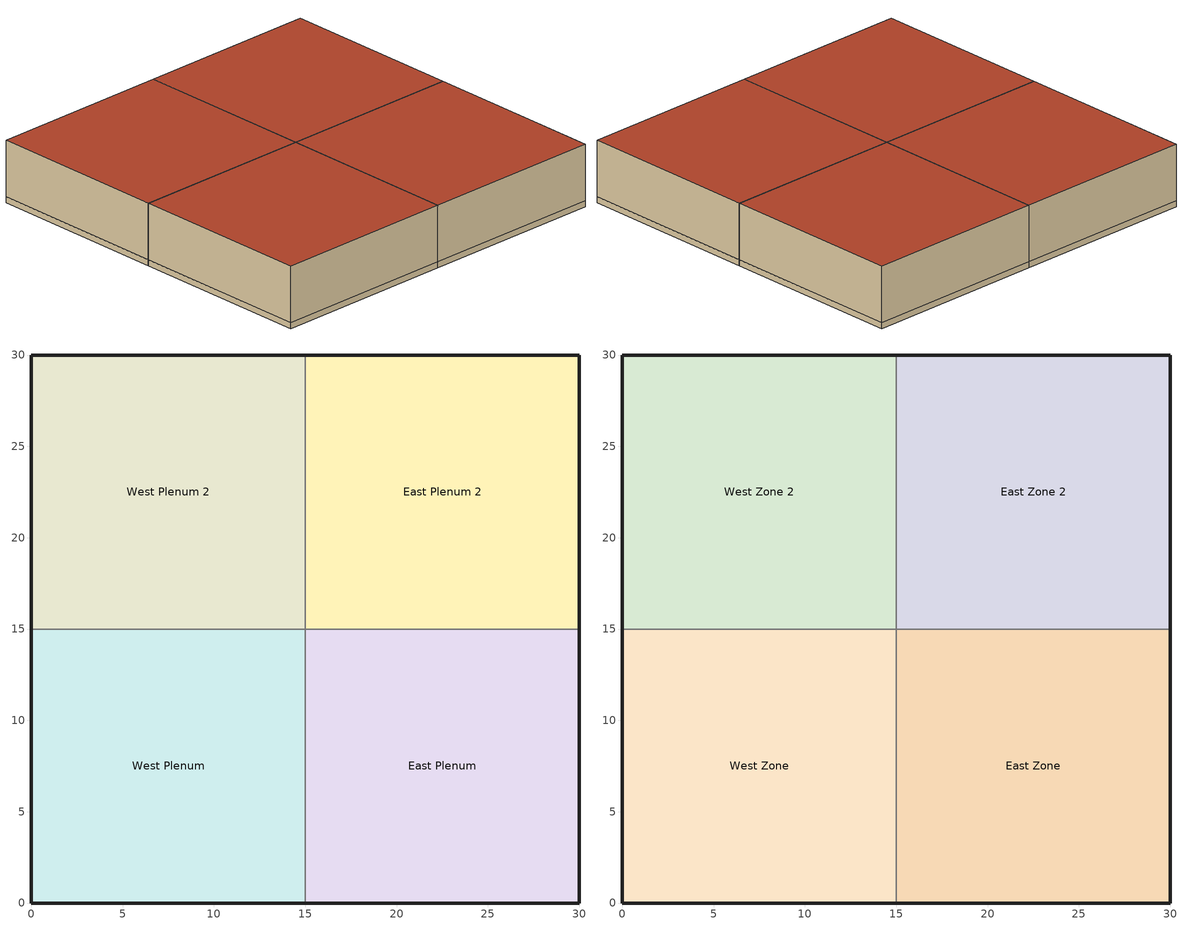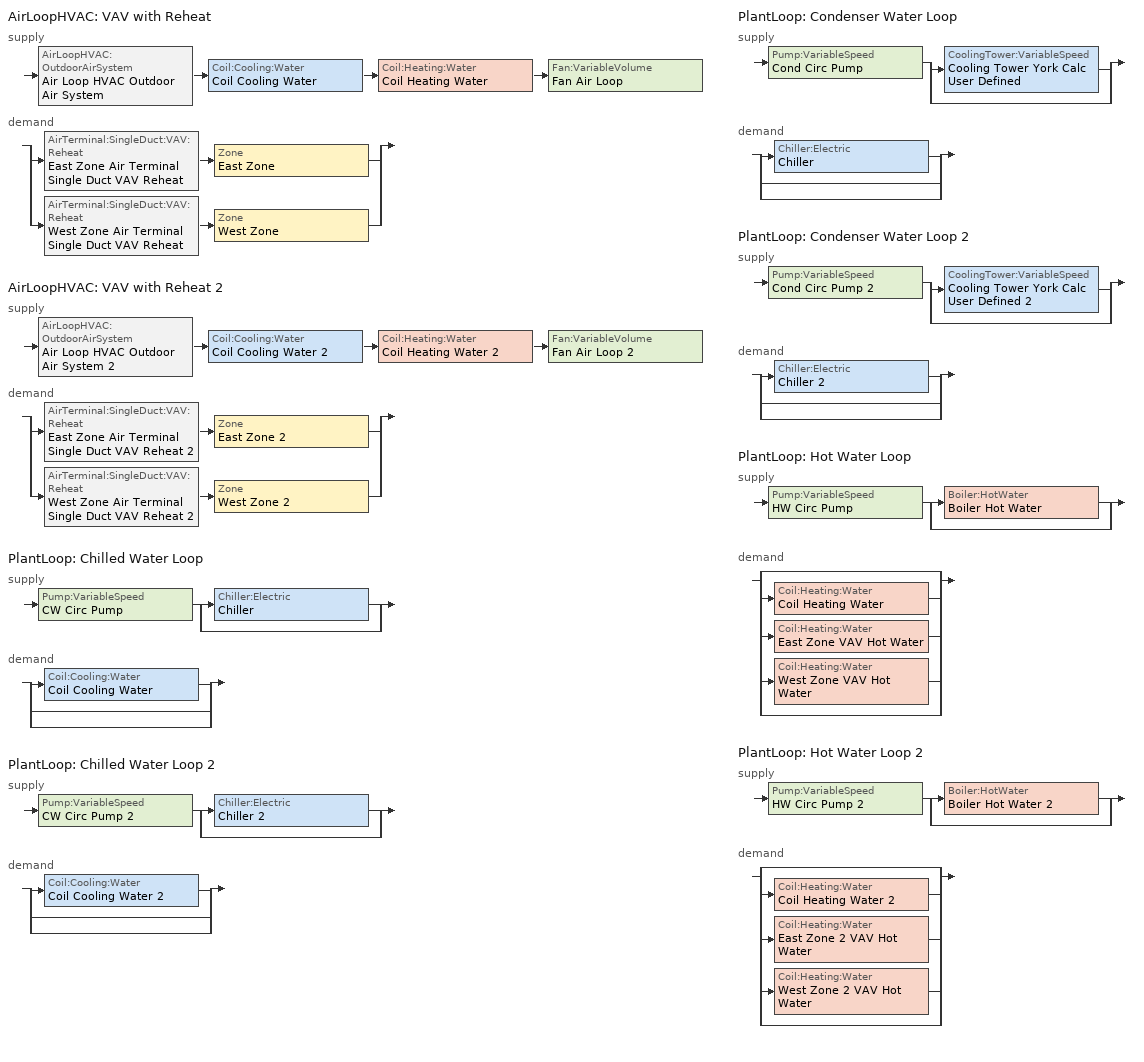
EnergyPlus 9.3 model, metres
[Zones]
East Plenum
 floor ground (Floor): 15,0 15,15 30,15 30,0 z0
 wall outside (External Walls): 15,0 30,0 30,15 z0:0.5
 wall to West Plenum (Partition): 15,15 15,0 z0:0.5
 wall to East Plenum 2 (Partition): 30,15 15,15 z0:0.5
East Plenum 2
 floor ground (Floor): 15,15 15,30 30,30 30,15 z0
 wall outside (External Walls): 30,15 30,30 15,30 z0:0.5
 wall to West Plenum 2 (Partition): 15,30 15,15 z0:0.5
West Plenum
 floor ground (Floor): 0,0 0,15 15,15 15,0 z0
 wall outside (External Walls): 0,15 0,0 15,0 z0:0.5
 wall to West Plenum 2 (Partition): 15,15 0,15 z0:0.5
West Plenum 2
 floor ground (Floor): 0,15 0,30 15,30 15,15 z0
 wall outside (External Walls): 15,30 0,30 0,15 z0:0.5
East Zone
 floor to East Plenum (Plenum Floor): 15,0 15,15 30,15 30,0 z0.5
 wall outside (External Walls): 15,0 30,0 30,15 z0.5:5.07
 wall to West Zone (Partition): 15,15 15,0 z0.5:5.07
 wall to East Zone 2 (Partition): 30,15 15,15 z0.5:5.07
 roof outside (Roof R-19): 30,0 30,15 15,15 15,0 z5.07
East Zone 2
 floor to East Plenum 2 (Plenum Floor): 15,15 15,30 30,30 30,15 z0.5
 wall outside (External Walls): 30,15 30,30 15,30 z0.5:5.07
 wall to West Zone 2 (Partition): 15,30 15,15 z0.5:5.07
 roof outside (Roof R-19): 30,15 30,30 15,30 15,15 z5.07
West Zone
 floor to West Plenum (Plenum Floor): 0,0 0,15 15,15 15,0 z0.5
 wall outside (External Walls): 0,15 0,0 15,0 z0.5:5.07
 wall to West Zone 2 (Partition): 15,15 0,15 z0.5:5.07
 roof outside (Roof R-19): 15,0 15,15 0,15 0,0 z5.07
West Zone 2
 floor to West Plenum 2 (Plenum Floor): 0,15 0,30 15,30 15,15 z0.5
 wall outside (External Walls): 15,30 0,30 0,15 z0.5:5.07
 roof outside (Roof R-19): 15,15 15,30 0,30 0,15 z5.07
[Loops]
AirLoopHVAC 'VAV with Reheat'
 supply: AirLoopHVAC:OutdoorAirSystem 'Air Loop HVAC Outdoor Air System' > Coil:Cooling:Water 'Coil Cooling Water' > Coil:Heating:Water 'Coil Heating Water' > Fan:VariableVolume 'Fan Air Loop'
 demand: split
  | AirTerminal:SingleDuct:VAV:Reheat 'East Zone Air Terminal Single Duct VAV Reheat' > Zone 'East Zone'
  | AirTerminal:SingleDuct:VAV:Reheat 'West Zone Air Terminal Single Duct VAV Reheat' > Zone 'West Zone'
AirLoopHVAC 'VAV with Reheat 2'
 supply: AirLoopHVAC:OutdoorAirSystem 'Air Loop HVAC Outdoor Air System 2' > Coil:Cooling:Water 'Coil Cooling Water 2' > Coil:Heating:Water 'Coil Heating Water 2' > Fan:VariableVolume 'Fan Air Loop 2'
 demand: split
  | AirTerminal:SingleDuct:VAV:Reheat 'East Zone Air Terminal Single Duct VAV Reheat 2' > Zone 'East Zone 2'
  | AirTerminal:SingleDuct:VAV:Reheat 'West Zone Air Terminal Single Duct VAV Reheat 2' > Zone 'West Zone 2'
PlantLoop 'Chilled Water Loop'
 supply: Pump:VariableSpeed 'CW Circ Pump' > split
  | Chiller:Electric 'Chiller'
  | bypass
 demand: split
  | Coil:Cooling:Water 'Coil Cooling Water'
  | bypass
  | bypass
PlantLoop 'Chilled Water Loop 2'
 supply: Pump:VariableSpeed 'CW Circ Pump 2' > split
  | Chiller:Electric 'Chiller 2'
  | bypass
 demand: split
  | Coil:Cooling:Water 'Coil Cooling Water 2'
  | bypass
  | bypass
PlantLoop 'Condenser Water Loop'
 supply: Pump:VariableSpeed 'Cond Circ Pump' > split
  | CoolingTower:VariableSpeed 'Cooling Tower York Calc User Defined'
  | bypass
 demand: split
  | Chiller:Electric 'Chiller'
  | bypass
  | bypass
PlantLoop 'Condenser Water Loop 2'
 supply: Pump:VariableSpeed 'Cond Circ Pump 2' > split
  | CoolingTower:VariableSpeed 'Cooling Tower York Calc User Defined 2'
  | bypass
 demand: split
  | Chiller:Electric 'Chiller 2'
  | bypass
  | bypass
PlantLoop 'Hot Water Loop'
 supply: Pump:VariableSpeed 'HW Circ Pump' > split
  | Boiler:HotWater 'Boiler Hot Water'
  | bypass
 demand: split
  | bypass
  | Coil:Heating:Water 'Coil Heating Water'
  | Coil:Heating:Water 'East Zone VAV Hot Water'
  | Coil:Heating:Water 'West Zone VAV Hot Water'
  | bypass
PlantLoop 'Hot Water Loop 2'
 supply: Pump:VariableSpeed 'HW Circ Pump 2' > split
  | Boiler:HotWater 'Boiler Hot Water 2'
  | bypass
 demand: split
  | bypass
  | Coil:Heating:Water 'Coil Heating Water 2'
  | Coil:Heating:Water 'East Zone 2 VAV Hot Water'
  | Coil:Heating:Water 'West Zone 2 VAV Hot Water'
  | bypass
[Building]
Data Center Building: Loads Convergence Tolerance Value {W}=0.04; Temperature Convergence Tolerance Value {deltaC}=0.004; Solar Distribution=MinimalShadowing; Maximum Number of Warmup Days=30; Minimum Number of Warmup Days=6
[Site:Location]
SINGAPORE: Latitude {deg}=1.37; Longitude {deg}=103.98; Time Zone {hr}=8; Elevation {m}=16
[SizingPeriod:DesignDay] Day of Month=21; Dry-Bulb Temperature Range Modifier Type=DefaultMultipliers; Barometric Pressure {Pa}=101133; Rain Indicator=No; Snow Indicator=No; Daylight Saving Time Indicator=No
Name | Month | Day Type | Maximum Dry-Bulb Temperature {C} | Daily Dry-Bulb Temperature Range {deltaC} | Humidity Condition Type | Wetbulb or DewPoint at Maximum Dry-Bulb {C} | Wind Speed {m/s} | Wind Direction {deg} | Solar Model Indicator | ASHRAE Clear Sky Optical Depth for Beam Irradiance (taub) | ASHRAE Clear Sky Optical Depth for Diffuse Irradiance (taud) | Enthalpy at Maximum Dry-Bulb {J/kg} | Sky Clearness
SINGAPORE Ann Clg .4% Condns DB=>MWB | 6 | SummerDesignDay | 33.2 | 5.5 | Wetbulb | 26.4 | 4.1 | 30 | ASHRAETau | 0.494 | 2.03
SINGAPORE Ann Clg .4% Condns DP=>MDB | 6 | SummerDesignDay | 29.5 | 5.5 | Dewpoint | 27 | 4.1 | 30 | ASHRAETau | 0.494 | 2.03
SINGAPORE Ann Clg .4% Condns Enth=>MDB | 6 | SummerDesignDay | 30.9 | 5.5 | Enthalpy |  | 4.1 | 30 | ASHRAETau | 0.494 | 2.03 | 88500
SINGAPORE Ann Clg .4% Condns WB=>MDB | 6 | SummerDesignDay | 30.7 | 5.5 | Wetbulb | 27.7 | 4.1 | 30 | ASHRAETau | 0.494 | 2.03
SINGAPORE Ann Htg 99.6% Condns DB | 12 | WinterDesignDay | 23 | 0 | Wetbulb | 23 | 2 | 320 | ASHRAEClearSky |  |  |  | 0
SINGAPORE Ann Htg Wind 99.6% Condns WS=>MCDB | 12 | WinterDesignDay | 28 | 0 | Wetbulb | 28 | 8.3 | 320 | ASHRAEClearSky |  |  |  | 0
SINGAPORE Ann Hum_n 99.6% Condns DP=>MCDB | 12 | WinterDesignDay | 28.4 | 0 | Dewpoint | 20.9 | 2 | 320 | ASHRAEClearSky |  |  |  | 0
[Site:GroundTemperature:BuildingSurface]
20.03, 20.03, 20.13, 20.3, 20.43, 20.52, 20.62, 20.77, 20.78, 20.55, 20.44, 20.2
[Site:GroundTemperature:Shallow]
20.03, 20.03, 20.13, 20.3, 20.43, 20.52, 20.62, 20.77, 20.78, 20.55, 20.44, 20.2
[Site:GroundTemperature:Deep]
16.1, 16.1, 16.1, 16.1, 16.1, 16.1, 16.1, 16.1, 16.1, 16.1, 16.1, 16.1
[Material] Thermal Absorptance=0.9
Name | Roughness | Thickness {m} | Conductivity {W/m-K} | Density {kg/m3} | Specific Heat {J/kg-K} | Solar Absorptance | Visible Absorptance
1/2IN Gypsum | Smooth | 0.0127 | 0.16 | 784.9 | 830 | 0.4 | 0.4
1IN Stucco | Smooth | 0.0253 | 0.6918 | 1858 | 837 | 0.92 | 0.92
8IN Concrete HW | MediumRough | 0.2033 | 1.7296 | 2243 | 837 | 0.65 | 0.65
C19 - 2 IN LIGHT WEIGHT CONCRETE | MediumRough | 0.05081 | 0.129891 | 480.5539 | 836.8 | 0.2 | 0.2
C5 - 4 IN HW CONCRETE | MediumRough | 0.101498 | 1.729577 | 2242.585 | 836.8 | 0.65 | 0.65
C6 - 8 IN CLAY TILE | Smooth | 0.203302 | 0.570761 | 1121.292 | 836.8 | 0.82 | 0.82
E1 - 3 / 4 IN PLASTER OR GYP BOARD | Smooth | 0.01905 | 0.726422 | 1601.846 | 836.8 | 0.92 | 0.92
Wall Insulation [5] | MediumRough | 0.0453 | 0.0432 | 91 | 837 | 0.5 | 0.5
[Material:NoMass]
R19 - LAYER: Roughness=Rough; Thermal Resistance {m2-K/W}=3.3344; Thermal Absorptance=0.9; Solar Absorptance=0.75; Visible Absorptance=0.75
[Construction]
External Walls: 1IN Stucco, 8IN Concrete HW, Wall Insulation [5], 1/2IN Gypsum
Floor: C5 - 4 IN HW CONCRETE
Partition: E1 - 3 / 4 IN PLASTER OR GYP BOARD, C6 - 8 IN CLAY TILE, E1 - 3 / 4 IN PLASTER OR GYP BOARD
Plenum Floor: C19 - 2 IN LIGHT WEIGHT CONCRETE
Roof R-19: R19 - LAYER
[Zone] Multiplier=1
East Plenum; East Plenum 2; East Zone; East Zone 2; West Plenum; West Plenum 2; West Zone; West Zone 2
[ElectricEquipment:ITE:AirCooled] Air Flow Calculation Method=FlowFromSystem; Design Power Input Calculation Method=Watts/Area; Watts per Zone Floor Area {W/m2}=1076; Design Power Input Schedule=Data Center CPU Loading Schedule; CPU Loading  Schedule=Always On Discrete; CPU Power Input Function of Loading and Air Temperature Curve=Data Center Servers Power fLoadTemp; Design Fan Power Input Fraction=0.285714; Design Fan Air Flow Rate per Power Input {m3/s-W}=0.0001; Air Flow Function of Loading and Air Temperature Curve=Data Center Servers Airflow fLoadTemp; Fan Power Input Function of Flow Curve=ECM FanPower fFlow; Design Entering Air Temperature {C}=22.5; Environmental Class=A1; Air Inlet Connection Type=AdjustedSupply; Design Recirculation Fraction=0.1; Recirculation Function of Loading and Supply Temperature Curve=Data Center Recirculation fLoadTemp; Design Electric Power Supply Efficiency=0.9; Electric Power Supply Efficiency Function of Part Load Ratio Curve=UPS Efficiency fPLR; Fraction of Electric Power Supply Losses to Zone=1
Name | Zone
WestDataCenter_Equip | West Zone
EastDataCenter_Equip | East Zone
WestDataCenter_Equip_2 | West Zone 2
EastDataCenter_Equip_2 | East Zone 2
[DesignSpecification:OutdoorAir]
189.1-2009 - Office - IT_Room - CZ1-3 Ventilation: Outdoor Air Method=Sum; Outdoor Air Flow per Person {m3/s-person}=0; Outdoor Air Flow per Zone Floor Area {m3/s-m2}=0.000254; Outdoor Air Flow per Zone {m3/s}=0; Outdoor Air Flow Air Changes per Hour {1/hr}=0
[DesignSpecification:ZoneAirDistribution] Zone Air Distribution Effectiveness in Cooling Mode=1; Zone Air Distribution Effectiveness in Heating Mode=1
East Zone Design Spec Zone Air Dist; East Zone 2 Design Spec Zone Air Dist; West Zone Design Spec Zone Air Dist; West Zone 2 Design Spec Zone Air Dist
[Sizing:Zone] Zone Cooling Design Supply Air Temperature Input Method=SupplyAirTemperature; Zone Cooling Design Supply Air Temperature {C}=15; Zone Cooling Design Supply Air Temperature Difference {deltaC}=11.11; Zone Heating Design Supply Air Temperature Input Method=SupplyAirTemperature; Zone Heating Design Supply Air Temperature {C}=30; Zone Heating Design Supply Air Temperature Difference {deltaC}=11.11; Zone Cooling Design Supply Air Humidity Ratio {kgWater/kgDryAir}=0.0085; Zone Heating Design Supply Air Humidity Ratio {kgWater/kgDryAir}=0.008; Design Specification Outdoor Air Object=189.1-2009 - Office - IT_Room - CZ1-3 Ventilation; Cooling Design Air Flow Method=DesignDay; Cooling Design Air Flow Rate {m3/s}=0; Cooling Minimum Air Flow per Zone Floor Area {m3/s-m2}=0.000762; Cooling Minimum Air Flow {m3/s}=0; Cooling Minimum Air Flow Fraction=0; Heating Design Air Flow Method=DesignDay; Heating Design Air Flow Rate {m3/s}=0; Heating Maximum Air Flow per Zone Floor Area {m3/s-m2}=0.002032; Heating Maximum Air Flow {m3/s}=0.141576; Heating Maximum Air Flow Fraction=0.3; Account for Dedicated Outdoor Air System=No; Dedicated Outdoor Air System Control Strategy=NeutralSupplyAir; Dedicated Outdoor Air Low Setpoint Temperature for Design {C}=autosize; Dedicated Outdoor Air High Setpoint Temperature for Design {C}=autosize
Name | Design Specification Zone Air Distribution Object
East Zone | East Zone Design Spec Zone Air Dist
East Zone 2 | East Zone 2 Design Spec Zone Air Dist
West Zone | West Zone Design Spec Zone Air Dist
West Zone 2 | West Zone 2 Design Spec Zone Air Dist
[Sizing:System] Type of Load to Size On=Sensible; Design Outdoor Air Flow Rate {m3/s}=Autosize; Central Heating Maximum System Air Flow Ratio=0.3; Preheat Design Temperature {C}=7; Preheat Design Humidity Ratio {kgWater/kgDryAir}=0.008; Precool Design Temperature {C}=12.8; Precool Design Humidity Ratio {kgWater/kgDryAir}=0.008; Central Cooling Design Supply Air Temperature {C}=15; Central Heating Design Supply Air Temperature {C}=16.7; Type of Zone Sum to Use=NonCoincident; 100% Outdoor Air in Cooling=Yes; 100% Outdoor Air in Heating=Yes; Central Cooling Design Supply Air Humidity Ratio {kgWater/kgDryAir}=0.0085; Central Heating Design Supply Air Humidity Ratio {kgWater/kgDryAir}=0.008; Cooling Supply Air Flow Rate Method=DesignDay; Cooling Supply Air Flow Rate {m3/s}=0; Cooling Supply Air Flow Rate Per Floor Area {m3/s-m2}=0.00996765; Cooling Fraction of Autosized Cooling Supply Air Flow Rate=1; Cooling Supply Air Flow Rate Per Unit Cooling Capacity {m3/s-W}=3.94755e-05; Heating Supply Air Flow Rate Method=DesignDay; Heating Supply Air Flow Rate {m3/s}=0; Heating Supply Air Flow Rate Per Floor Area {m3/s-m2}=0.00996765; Heating Fraction of Autosized Heating Supply Air Flow Rate=1; Heating Fraction of Autosized Cooling Supply Air Flow Rate=1; Heating Supply Air Flow Rate Per Unit Heating Capacity {m3/s-W}=3.15882e-05; System Outdoor Air Method=ZoneSum; Zone Maximum Outdoor Air Fraction=1; Cooling Design Capacity Method=CoolingDesignCapacity; Cooling Design Capacity {W}=Autosize; Cooling Design Capacity Per Floor Area {W/m2}=234.7; Fraction of Autosized Cooling Design Capacity=1; Heating Design Capacity Method=HeatingDesignCapacity; Heating Design Capacity {W}=Autosize; Heating Design Capacity Per Floor Area {W/m2}=157; Fraction of Autosized Heating Design Capacity=1; Central Cooling Capacity Control Method=OnOff
VAV with Reheat; VAV with Reheat 2
[Sizing:Plant] Sizing Option=NonCoincident; Zone Timesteps in Averaging Window=1; Coincident Sizing Factor Mode=None
Name | Loop Type | Design Loop Exit Temperature {C} | Loop Design Temperature Difference {deltaC}
Chilled Water Loop; Chilled Water Loop 2 | Cooling | 7.22 | 6.67
Condenser Water Loop; Condenser Water Loop 2 | Condenser | 29.4 | 5.6
Hot Water Loop; Hot Water Loop 2 | Heating | 82 | 11
[ZoneControl:Thermostat]
Name | Zone or ZoneList | Control Type Schedule | Control 1
East Zone Thermostat | East Zone | East Zone Thermostat Schedule | Thermostat Setpoint Dual Setpoint 1
East Zone 2 Thermostat | East Zone 2 | East Zone 2 Thermostat Schedule | Thermostat Setpoint Dual Setpoint 3
West Zone Thermostat | West Zone | West Zone Thermostat Schedule | Thermostat Setpoint Dual Setpoint 2
West Zone 2 Thermostat | West Zone 2 | West Zone 2 Thermostat Schedule | Thermostat Setpoint Dual Setpoint 4
[ThermostatSetpoint:DualSetpoint] Heating Setpoint Temperature Schedule=Heating Setpoints; Cooling Setpoint Temperature Schedule=Cooling Setpoints
Thermostat Setpoint Dual Setpoint 1; Thermostat Setpoint Dual Setpoint 3; Thermostat Setpoint Dual Setpoint 2; Thermostat Setpoint Dual Setpoint 4
[AirTerminal:SingleDuct:VAV:Reheat] Availability Schedule=Always On Discrete; Maximum Air Flow Rate {m3/s}=Autosize; Zone Minimum Air Flow Input Method=Constant; Constant Minimum Air Flow Fraction=0.3; Fixed Minimum Air Flow Rate {m3/s}=0; Maximum Hot Water or Steam Flow Rate {m3/s}=Autosize; Minimum Hot Water or Steam Flow Rate {m3/s}=0; Convergence Tolerance=0.001; Damper Heating Action=Normal; Maximum Flow per Zone Floor Area During Reheat {m3/s-m2}=Autocalculate; Maximum Flow Fraction During Reheat=Autocalculate; Maximum Reheat Air Temperature {C}=35
Name | Reheat Coil
East Zone Air Terminal Single Duct VAV Reheat | East Zone VAV Hot Water
East Zone Air Terminal Single Duct VAV Reheat 2 | East Zone 2 VAV Hot Water
West Zone Air Terminal Single Duct VAV Reheat | West Zone VAV Hot Water
West Zone Air Terminal Single Duct VAV Reheat 2 | West Zone 2 VAV Hot Water
[Zone equipment]
East Zone: East Zone Air Terminal Single Duct VAV Reheat
East Zone 2: East Zone Air Terminal Single Duct VAV Reheat 2
West Zone: West Zone Air Terminal Single Duct VAV Reheat
West Zone 2: West Zone Air Terminal Single Duct VAV Reheat 2
[Fan:VariableVolume] Availability Schedule=Always On Discrete; Fan Total Efficiency=0.6045; Pressure Rise {Pa}=500; Maximum Flow Rate {m3/s}=AutoSize; Fan Power Minimum Flow Rate Input Method=FixedFlowRate; Fan Power Minimum Flow Fraction=0; Fan Power Minimum Air Flow Rate {m3/s}=0; Motor Efficiency=0.93; Motor In Airstream Fraction=1; Fan Power Coefficient 1=0.0407599; Fan Power Coefficient 2=0.088045; Fan Power Coefficient 3=-0.0729261; Fan Power Coefficient 4=0.94374; Fan Power Coefficient 5=0
Fan Air Loop; Fan Air Loop 2
[Coil:Cooling:Water] Availability Schedule=Always On Discrete; Design Water Flow Rate {m3/s}=Autosize; Design Air Flow Rate {m3/s}=Autosize; Design Inlet Water Temperature {C}=Autosize; Design Inlet Air Temperature {C}=Autosize; Design Outlet Air Temperature {C}=Autosize; Design Inlet Air Humidity Ratio {kgWater/kgDryAir}=Autosize; Design Outlet Air Humidity Ratio {kgWater/kgDryAir}=Autosize; Type of Analysis=SimpleAnalysis; Heat Exchanger Configuration=CrossFlow
Coil Cooling Water; Coil Cooling Water 2
[Coil:Heating:Water] Availability Schedule=Always Off Discrete; U-Factor Times Area Value {W/K}=Autosize; Maximum Water Flow Rate {m3/s}=Autosize; Performance Input Method=UFactorTimesAreaAndDesignWaterFlowRate; Rated Capacity {W}=Autosize; Rated Inlet Water Temperature {C}=82.2; Rated Inlet Air Temperature {C}=16.6; Rated Outlet Water Temperature {C}=71.1; Rated Outlet Air Temperature {C}=32.2; Rated Ratio for Air and Water Convection=0.5
East Zone VAV Hot Water; East Zone 2 VAV Hot Water; West Zone VAV Hot Water; West Zone 2 VAV Hot Water; Coil Heating Water; Coil Heating Water 2
[Controller:WaterCoil] Control Variable=Temperature; Actuator Variable=Flow; Controller Convergence Tolerance {deltaC}=Autosize; Maximum Actuated Flow {m3/s}=Autosize; Minimum Actuated Flow {m3/s}=0
Name | Action
CW Controller; Controller Water Coil 2 | Reverse
HW Controller; Controller Water Coil 1 | Normal
[Controller:OutdoorAir] Minimum Outdoor Air Flow Rate {m3/s}=0; Maximum Outdoor Air Flow Rate {m3/s}=Autosize; Economizer Control Type=NoEconomizer; Economizer Control Action Type=ModulateFlow; Economizer Maximum Limit Dry-Bulb Temperature {C}=28; Economizer Maximum Limit Enthalpy {J/kg}=64000; Economizer Minimum Limit Dry-Bulb Temperature {C}=-100; Lockout Type=NoLockout; Minimum Limit Type=FixedMinimum; High Humidity Control=No; Control High Indoor Humidity Based on Outdoor Humidity Ratio=Yes; Heat Recovery Bypass Control Type=BypassWhenWithinEconomizerLimits
Name | Mechanical Ventilation Controller
Controller Outdoor Air | Controller Mechanical Ventilation 1
Controller Outdoor Air 2 | Controller Mechanical Ventilation 2
[Controller:MechanicalVentilation] Availability Schedule=Always On Discrete; Demand Controlled Ventilation=No; System Outdoor Air Method=ZoneSum; Design Specification Outdoor Air Object Name 1=189.1-2009 - Office - IT_Room - CZ1-3 Ventilation; Design Specification Outdoor Air Object Name 2=189.1-2009 - Office - IT_Room - CZ1-3 Ventilation
Name | Zone or ZoneList 1 | Design Specification Zone Air Distribution Object Name 1 | Zone or ZoneList 2 | Design Specification Zone Air Distribution Object Name 2
Controller Mechanical Ventilation 1 | East Zone | East Zone Design Spec Zone Air Dist | West Zone | West Zone Design Spec Zone Air Dist
Controller Mechanical Ventilation 2 | East Zone 2 | East Zone 2 Design Spec Zone Air Dist | West Zone 2 | West Zone 2 Design Spec Zone Air Dist
[AirLoopHVAC] Design Supply Air Flow Rate {m3/s}=AutoSize
VAV with Reheat; VAV with Reheat 2
[Pump:VariableSpeed] Design Maximum Flow Rate {m3/s}=Autosize; Design Pump Head {Pa}=179352; Design Power Consumption {W}=Autosize; Motor Efficiency=0.9; Fraction of Motor Inefficiencies to Fluid Stream=0; Coefficient 1 of the Part Load Performance Curve=0; Coefficient 2 of the Part Load Performance Curve=1; Coefficient 3 of the Part Load Performance Curve=0; Coefficient 4 of the Part Load Performance Curve=0; Design Minimum Flow Rate {m3/s}=0; Skin Loss Radiative Fraction=0.5; Design Power Sizing Method=PowerPerFlowPerPressure; Design Electric Power per Unit Flow Rate {W/(m3/s)}=348701.1; Design Shaft Power per Unit Flow Rate per Unit Head {W/((m3/s)-Pa)}=1.28205; Design Minimum Flow Rate Fraction=0
Name | Pump Control Type | Pump Flow Rate Schedule
CW Circ Pump; CW Circ Pump 2; Cond Circ Pump; Cond Circ Pump 2 | Intermittent
HW Circ Pump; HW Circ Pump 2 | Continuous | Always On Discrete
[Boiler:HotWater] Fuel Type=Electricity; Nominal Capacity {W}=Autosize; Nominal Thermal Efficiency=0.8; Efficiency Curve Temperature Evaluation Variable=LeavingBoiler; Design Water Flow Rate {m3/s}=Autosize; Minimum Part Load Ratio=0; Maximum Part Load Ratio=1; Optimum Part Load Ratio=1; Water Outlet Upper Temperature Limit {C}=99; Boiler Flow Mode=ConstantFlow; Parasitic Electric Load {W}=0; Sizing Factor=1
Name | Normalized Boiler Efficiency Curve
Boiler Hot Water | Boiler Efficiency
Boiler Hot Water 2 | Boiler Efficiency 1
[Chiller:Electric] Condenser Type=WaterCooled; Nominal Capacity {W}=autosize; Nominal COP {W/W}=5; Minimum Part Load Ratio=0.15; Maximum Part Load Ratio=1; Optimum Part Load Ratio=0.65; Design Condenser Inlet Temperature {C}=29.44; Temperature Rise Coefficient=2.682759; Design Chilled Water Outlet Temperature {C}=6.667; Design Chilled Water Flow Rate {m3/s}=autosize; Design Condenser Fluid Flow Rate {m3/s}=autosize; Coefficient 1 of Capacity Ratio Curve=0.944836; Coefficient 2 of Capacity Ratio Curve=-0.0570088; Coefficient 3 of Capacity Ratio Curve=-0.00185486; Coefficient 1 of Power Ratio Curve=1.907846; Coefficient 2 of Power Ratio Curve=-1.20499; Coefficient 3 of Power Ratio Curve=0.263462; Coefficient 1 of Full Load Ratio Curve=0.03303; Coefficient 2 of Full Load Ratio Curve=0.6852; Coefficient 3 of Full Load Ratio Curve=0.2818; Chilled Water Outlet Temperature Lower Limit {C}=5; Chiller Flow Mode=NotModulated
Chiller; Chiller 2
[CoolingTower:VariableSpeed] Model Type=YorkCalcUserDefined; Design Inlet Air Wet-Bulb Temperature {C}=25.5556; Design Approach Temperature {deltaC}=8.9; Design Range Temperature {deltaC}=2.6; Design Water Flow Rate {m3/s}=Autosize; Design Air Flow Rate {m3/s}=Autosize; Design Fan Power {W}=Autosize; Fan Power Ratio Function of Air Flow Rate Ratio Curve=Cooling Tower York Calc User Defined Fan Power Ratio Curve; Minimum Air Flow Rate Ratio=0.2; Fraction of Tower Capacity in Free Convection Regime=0.125; Basin Heater Capacity {W/K}=450; Basin Heater Setpoint Temperature {C}=4.5; Evaporation Loss Mode=SaturatedExit; Evaporation Loss Factor {percent/K}=0.2; Drift Loss Percent {percent}=0.05; Blowdown Calculation Mode=ConcentrationRatio; Blowdown Concentration Ratio=4; Sizing Factor=0.33
Name | Model Coefficient
Cooling Tower York Calc User Defined | Cooling Tower Performance York Calc
Cooling Tower York Calc User Defined 2 | Cooling Tower Performance York Calc 2
[CoolingTowerPerformance:YorkCalc] Minimum Inlet Air Wet-Bulb Temperature {C}=17; Maximum Inlet Air Wet-Bulb Temperature {C}=28; Minimum Range Temperature {deltaC}=1.1111; Maximum Range Temperature {deltaC}=22.2222; Minimum Approach Temperature {deltaC}=1.1111; Maximum Approach Temperature {deltaC}=40; Minimum Water Flow Rate Ratio=0.5; Maximum Water Flow Rate Ratio=4; Maximum Liquid to Gas Ratio=8; Coefficient 1=-0.359741; Coefficient 2=-0.0550536; Coefficient 3=0.00238504; Coefficient 4=0.173927; Coefficient 5=-0.0248474; Coefficient 6=0.000484302; Coefficient 7=-0.00558985; Coefficient 8=0.000577008; Coefficient 9=-1.34243e-05; Coefficient 10=2.84766; Coefficient 11=-0.121765; Coefficient 12=0.00145992; Coefficient 13=1.68043; Coefficient 14=-0.0166921; Coefficient 15=-0.000719053; Coefficient 16=-0.0254852; Coefficient 17=4.87492e-05; Coefficient 18=2.71923e-05; Coefficient 19=-0.0653766; Coefficient 20=-0.00227817; Coefficient 21=0.000250025; Coefficient 22=-0.0910565; Coefficient 23=0.00318176; Coefficient 24=3.86218e-05; Coefficient 25=-0.00342854; Coefficient 26=8.5659e-06; Coefficient 27=-1.51682e-06
Cooling Tower Performance York Calc; Cooling Tower Performance York Calc 2
[PlantLoop] Fluid Type=Water; Maximum Loop Flow Rate {m3/s}=Autosize; Minimum Loop Flow Rate {m3/s}=0; Plant Loop Volume {m3}=Autocalculate; Load Distribution Scheme=Optimal; Plant Loop Demand Calculation Scheme=SingleSetpoint
Name | Plant Equipment Operation Scheme | Maximum Loop Temperature {C} | Minimum Loop Temperature {C}
Chilled Water Loop | Chilled Water Loop Operation Schemes | 100 | 3
Chilled Water Loop 2 | Chilled Water Loop 2 Operation Schemes | 100 | 3
Condenser Water Loop | Condenser Water Loop Operation Schemes | 100 | 3
Condenser Water Loop 2 | Condenser Water Loop 2 Operation Schemes | 100 | 3
Hot Water Loop | Hot Water Loop Operation Schemes | 3000 | 0
Hot Water Loop 2 | Hot Water Loop 2 Operation Schemes | 3000 | 0
[PlantEquipmentList]
Chilled Water Loop Cooling Equipment List: Chiller
Chilled Water Loop 2 Cooling Equipment List: Chiller 2
Condenser Water Loop Cooling Equipment List: Cooling Tower York Calc User Defined
Condenser Water Loop 2 Cooling Equipment List: Cooling Tower York Calc User Defined 2
Hot Water Loop Heating Equipment List: Boiler Hot Water
Hot Water Loop 2 Heating Equipment List: Boiler Hot Water 2
[PlantEquipmentOperation:CoolingLoad] Load Range 1 Lower Limit {W}=0; Load Range 1 Upper Limit {W}=1000000000
Name | Range 1 Equipment List
Chilled Water Loop Cooling Operation Scheme | Chilled Water Loop Cooling Equipment List
Chilled Water Loop 2 Cooling Operation Scheme | Chilled Water Loop 2 Cooling Equipment List
Condenser Water Loop Cooling Operation Scheme | Condenser Water Loop Cooling Equipment List
Condenser Water Loop 2 Cooling Operation Scheme | Condenser Water Loop 2 Cooling Equipment List
[PlantEquipmentOperation:HeatingLoad] Load Range 1 Lower Limit {W}=0; Load Range 1 Upper Limit {W}=1000000000
Name | Range 1 Equipment List
Hot Water Loop Heating Operation Scheme | Hot Water Loop Heating Equipment List
Hot Water Loop 2 Heating Operation Scheme | Hot Water Loop 2 Heating Equipment List
[PlantEquipmentOperationSchemes] Control Scheme 1 Schedule=Always On Discrete
Name | Control Scheme 1
Chilled Water Loop Operation Schemes | Chilled Water Loop Cooling Operation Scheme
Chilled Water Loop 2 Operation Schemes | Chilled Water Loop 2 Cooling Operation Scheme
Condenser Water Loop Operation Schemes | Condenser Water Loop Cooling Operation Scheme
Condenser Water Loop 2 Operation Schemes | Condenser Water Loop 2 Cooling Operation Scheme
Hot Water Loop Operation Schemes | Hot Water Loop Heating Operation Scheme
Hot Water Loop 2 Operation Schemes | Hot Water Loop 2 Heating Operation Scheme
[EnergyManagementSystem:Sensor]
Name | Output:Variable or Output:Meter Index Key | Output:Variable or Output:Meter
IT_Equip_Power | Whole Building | Facility Total Building Electric Demand Power
Whole_Building_Power | Whole Building | Facility Total Electric Demand Power
Whole_HVAC_Power | Whole Building | Facility Total HVAC Electric Demand Power
OutdoorTemp | Environment | Site Outdoor Air Drybulb Temperature
WestZoneTemp | WEST ZONE | Zone Mean Air Temperature
EastZoneTemp | EAST ZONE | Zone Mean Air Temperature
WestZoneTemp_2 | WEST ZONE 2 | Zone Mean Air Temperature
EastZoneTemp_2 | EAST ZONE 2 | Zone Mean Air Temperature
EastZoneITE_Inlet_Temp | EASTDATACENTER_EQUIP | ITE Air Inlet Dry-Bulb Temperature
WestZoneITE_Inlet_Temp | WESTDATACENTER_EQUIP | ITE Air Inlet Dry-Bulb Temperature
EastZoneITE_Inlet_Temp_2 | EASTDATACENTER_EQUIP_2 | ITE Air Inlet Dry-Bulb Temperature
WestZoneITE_Inlet_Temp_2 | WESTDATACENTER_EQUIP_2 | ITE Air Inlet Dry-Bulb Temperature
EastZoneITE_HeatGain | EASTDATACENTER_EQUIP | ITE Total Heat Gain to Zone Rate
WestZoneITE_HeatGain | WESTDATACENTER_EQUIP | ITE Total Heat Gain to Zone Rate
EastZoneITE_HeatGain_2 | EASTDATACENTER_EQUIP_2 | ITE Total Heat Gain to Zone Rate
WestZoneITE_HeatGain_2 | WESTDATACENTER_EQUIP_2 | ITE Total Heat Gain to Zone Rate
[EnergyManagementSystem:Actuator]
Name | Actuated Component Unique | Actuated Component Type | Actuated Component Control Type
Fan_AirLoop | FAN AIR LOOP | Fan | Fan Air Mass Flow Rate
Fan_AirLoop2 | FAN AIR LOOP 2 | Fan | Fan Air Mass Flow Rate
CCoilAirOutletNode_setpoint | Cooling Coil Outlet Node | System Node Setpoint | Temperature Setpoint
HCoilAirOutletNode_setpoint | Supply Fan Inlet Node | System Node Setpoint | Temperature Setpoint
DeckTemperature_setpoint | Air Loop Outlet Node | System Node Setpoint | Temperature Setpoint
CCoilAirOutletNode_setpoint_2 | Cooling Coil Outlet Node 2 | System Node Setpoint | Temperature Setpoint
HCoilAirOutletNode_setpoint_2 | Supply Fan Inlet Node 2 | System Node Setpoint | Temperature Setpoint
DeckTemperature_setpoint_2 | Air Loop Outlet Node 2 | System Node Setpoint | Temperature Setpoint
CPUSchedule | Data Center CPU Loading Schedule | Schedule:Year | Schedule Value
[EnergyManagementSystem:ProgramCallingManager]
Calculate Power Utilization Effectiveness: EndOfZoneTimestepBeforeZoneReporting; CalculatePUE
Initialize ExtCtrl-Based Setpoint Manager: EndOfZoneSizing; InitializeExtCtrlBasedSetpointManager
ExtCtrl-Based Setpoint Manager: AfterPredictorAfterHVACManagers; ExtCtrlBasedSetpointManager
[EnergyManagementSystem:Program]
CalculatePUE: IF IT_Equip_power > 0.0; set PUE_Value = whole_building_power / IT_Equip_power; ELSE; set PUE_Value = 0.0; ENDIF
InitializeExtCtrlBasedSetpointManager: SET tmp_val1 = @ExtCtrlObs 0
ExtCtrlBasedSetpointManager: IF WarmupFlag == 0.0; SET tmp_val1 = @ExtCtrlObs 1 OutdoorTemp; SET tmp_val1 = @ExtCtrlObs 2 EastZoneTemp; SET tmp_val1 = @ExtCtrlObs 3 WestZoneTemp; SET tmp_val1 = @ExtCtrlObs 4 EastZoneTemp_2; SET tmp_val1 = @ExtCtrlObs 5 WestZoneTemp_2; SET tmp_val1 = @ExtCtrlObs 6 Whole_HVAC_Power; SET tmp_val1 = @ExtCtrlObs 7 EastZoneITE_HeatGain; SET tmp_val1 = @ExtCtrlObs 8 WestZoneITE_HeatGain; SET tmp_val1 = @ExtCtrlObs 9 EastZoneITE_HeatGain_2; SET tmp_val1 = @ExtCtrlObs 10 WestZoneITE_HeatGain_2; SET tmp_val1 = @ExtCtrlAct 0 10; SET DeckTemperature_setpoint = @ExtCtrlAct 1; SET CCoilAirOutletNode_setpoint = @ExtCtrlAct 1; SET HCoilAirOutletNode_setpoint = @ExtCtrlAct 1; SET Fan_AirLoop = @ExtCtrlAct 2; SET DeckTemperature_setpoint_2 = @ExtCtrlAct 3; SET CCoilAirOutletNode_setpoint_2 = @ExtCtrlAct 3; SET HCoilAirOutletNode_setpoint_2 = @ExtCtrlAct 3; SET Fan_AirLoop2 = @ExtCtrlAct 4; ELSE; SET DeckTemperature_setpoint = 10; SET DeckTemperature_setpoint_2 = 10; SET CCoilAirOutletNode_setpoint = 10; SET CCoilAirOutletNode_setpoint_2 = 10; SET HCoilAirOutletNode_setpoint = 10; SET HCoilAirOutletNode_setpoint_2 = 10; ENDIF
[EnergyManagementSystem:GlobalVariable]
PUE_Value
[EnergyManagementSystem:OutputVariable]
Power Utilization Effectiveness: EMS Variable=PUE_Value; Type of Data in Variable=Averaged; Update Frequency=SystemTimeStep
[AvailabilityManager:Scheduled] Schedule=Always On Discrete
VAV with Reheat Availability Manager; Air Loop HVAC Outdoor Air System Availability Manager; VAV with Reheat 2 Availability Manager; Air Loop HVAC Outdoor Air System 2 Availability Manager
[SetpointManager:Scheduled] Control Variable=Temperature
Name | Schedule | Setpoint Node or NodeList
Chilled Water Loop Setpoint Manager | Chilled_Water_Temperature | CW Supply Outlet Node
Chilled Water Loop Setpoint Manager 2 | Chilled_Water_Temperature 1 | CW Supply Outlet Node 2
HW Chilled Water Loop Setpoint Manager | Hot_Water_Temperature | HW Supply Outlet Node
HW Chilled Water Loop Setpoint Manager 2 | Hot_Water_Temperature 1 | HW Supply Outlet Node 2
Setpoint Manager Air Loop | Deck_Temperature | Air Loop Outlet Node
Setpoint Manager Air Loop 2 | Deck_Temperature 1 | Air Loop Outlet Node 2
[SetpointManager:MixedAir] Control Variable=Temperature
Name | Setpoint Node or NodeList
Return Air Mixer Outlet OS Default SPM | Return Air Mixer Outlet
Cooling Coil Outlet Node OS Default SPM | Cooling Coil Outlet Node
Supply Fan Inlet Node OS Default SPM | Supply Fan Inlet Node
Return Air Mixer Outlet 2 OS Default SPM | Return Air Mixer Outlet 2
Cooling Coil Outlet Node 2 OS Default SPM | Cooling Coil Outlet Node 2
Supply Fan Inlet Node 2 OS Default SPM | Supply Fan Inlet Node 2
[SetpointManager:FollowOutdoorAirTemperature] Control Variable=Temperature; Reference Temperature Type=OutdoorAirWetBulb; Offset Temperature Difference {deltaC}=1.5; Maximum Setpoint Temperature {C}=80; Minimum Setpoint Temperature {C}=6
Name | Setpoint Node or NodeList
CondenserControl SetpointManager | Condenser Supply Outlet Node
CondenserControl SetpointManager 2 | Condenser Supply Outlet Node 2
[Schedule:Day:Interval]
Schedule Day 26: No, 07:00, 18, 17:00, 18, 24:00, 18
Schedule Day 14: No, 07:00, 25, 17:00, 25, 24:00, 25
Chilled_Water_Temperature_Default; Chilled_Water_Temperature_Default 1; Chilled_Water_Temperature_Summer_Design_Day; Chilled_Water_Temperature_Summer_Design_Day 1; Chilled_Water_Temperature_Winter_Design_Day; Chilled_Water_Temperature_Winter_Design_Day 1: No, 24:00, 6.7
Deck_Temperature_Default; Deck_Temperature_Default 1; Deck_Temperature_Summer_Design_Day; Deck_Temperature_Summer_Design_Day 1; Deck_Temperature_Winter_Design_Day; Deck_Temperature_Winter_Design_Day 1: No, 24:00, 12.8
Hot_Water_Temperature_Default: No, 24:00, 49.3088
Hot_Water_Temperature_Default 1: No, 24:00, 49.0805
Hot_Water_Temperature_Summer_Design_Day: No, 24:00, 48.3957
Hot_Water_Temperature_Summer_Design_Day 1: No, 24:00, 48.6239
Hot_Water_Temperature_Winter_Design_Day: No, 24:00, 48.5098
Hot_Water_Temperature_Winter_Design_Day 1: No, 24:00, 49.4229
Schedule Day 16: No, 06:00, 0.5, 08:00, 0.75, 18:00, 1, 24:00, 0.8
Schedule Day 27: No, 24:00, 1
[Schedule:Week:Daily]
Heating Setpoints Week Rule - Jan1-Dec31: Schedule Day 26, Schedule Day 26, Schedule Day 26, Schedule Day 26, Schedule Day 26, Schedule Day 26, Schedule Day 26, Schedule Day 26, Schedule Day 26, Schedule Day 26, Schedule Day 26, Schedule Day 26
Cooling Setpoints Week Rule - Jan1-Dec31: Schedule Day 14, Schedule Day 14, Schedule Day 14, Schedule Day 14, Schedule Day 14, Schedule Day 14, Schedule Day 14, Schedule Day 14, Schedule Day 14, Schedule Day 14, Schedule Day 14, Schedule Day 14
Chilled_Water_Temperature Week Rule - Jan1-Dec31: Chilled_Water_Temperature_Default, Chilled_Water_Temperature_Default, Chilled_Water_Temperature_Default, Chilled_Water_Temperature_Default, Chilled_Water_Temperature_Default, Chilled_Water_Temperature_Default, Chilled_Water_Temperature_Default, Chilled_Water_Temperature_Default, Chilled_Water_Temperature_Summer_Design_Day, Chilled_Water_Temperature_Winter_Design_Day, Chilled_Water_Temperature_Default, Chilled_Water_Temperature_Default
Chilled_Water_Temperature 1 Week Rule - Jan1-Dec31: Chilled_Water_Temperature_Default 1, Chilled_Water_Temperature_Default 1, Chilled_Water_Temperature_Default 1, Chilled_Water_Temperature_Default 1, Chilled_Water_Temperature_Default 1, Chilled_Water_Temperature_Default 1, Chilled_Water_Temperature_Default 1, Chilled_Water_Temperature_Default 1, Chilled_Water_Temperature_Summer_Design_Day 1, Chilled_Water_Temperature_Winter_Design_Day 1, Chilled_Water_Temperature_Default 1, Chilled_Water_Temperature_Default 1
Data Center CPU Loading Schedule Week Rule - Jan1-Dec31: Schedule Day 16, Schedule Day 16, Schedule Day 16, Schedule Day 16, Schedule Day 16, Schedule Day 16, Schedule Day 16, Schedule Day 16, Schedule Day 27, Schedule Day 16, Schedule Day 16, Schedule Day 16
Deck_Temperature Week Rule - Jan1-Dec31: Deck_Temperature_Default, Deck_Temperature_Default, Deck_Temperature_Default, Deck_Temperature_Default, Deck_Temperature_Default, Deck_Temperature_Default, Deck_Temperature_Default, Deck_Temperature_Default, Deck_Temperature_Summer_Design_Day, Deck_Temperature_Winter_Design_Day, Deck_Temperature_Default, Deck_Temperature_Default
Deck_Temperature 1 Week Rule - Jan1-Dec31: Deck_Temperature_Default 1, Deck_Temperature_Default 1, Deck_Temperature_Default 1, Deck_Temperature_Default 1, Deck_Temperature_Default 1, Deck_Temperature_Default 1, Deck_Temperature_Default 1, Deck_Temperature_Default 1, Deck_Temperature_Summer_Design_Day 1, Deck_Temperature_Winter_Design_Day 1, Deck_Temperature_Default 1, Deck_Temperature_Default 1
Hot_Water_Temperature Week Rule - Jan1-Dec31: Hot_Water_Temperature_Default, Hot_Water_Temperature_Default, Hot_Water_Temperature_Default, Hot_Water_Temperature_Default, Hot_Water_Temperature_Default, Hot_Water_Temperature_Default, Hot_Water_Temperature_Default, Hot_Water_Temperature_Default, Hot_Water_Temperature_Summer_Design_Day, Hot_Water_Temperature_Winter_Design_Day, Hot_Water_Temperature_Default, Hot_Water_Temperature_Default
Hot_Water_Temperature 1 Week Rule - Jan1-Dec31: Hot_Water_Temperature_Default 1, Hot_Water_Temperature_Default 1, Hot_Water_Temperature_Default 1, Hot_Water_Temperature_Default 1, Hot_Water_Temperature_Default 1, Hot_Water_Temperature_Default 1, Hot_Water_Temperature_Default 1, Hot_Water_Temperature_Default 1, Hot_Water_Temperature_Summer_Design_Day 1, Hot_Water_Temperature_Winter_Design_Day 1, Hot_Water_Temperature_Default 1, Hot_Water_Temperature_Default 1
[Schedule:Year]
Heating Setpoints: Heating Setpoints Week Rule - Jan1-Dec31, 1, 1, 12, 31
Cooling Setpoints: Cooling Setpoints Week Rule - Jan1-Dec31, 1, 1, 12, 31
Chilled_Water_Temperature: Chilled_Water_Temperature Week Rule - Jan1-Dec31, 1, 1, 12, 31
Chilled_Water_Temperature 1: Chilled_Water_Temperature 1 Week Rule - Jan1-Dec31, 1, 1, 12, 31
Data Center CPU Loading Schedule: Data Center CPU Loading Schedule Week Rule - Jan1-Dec31, 1, 1, 12, 31
Deck_Temperature: Deck_Temperature Week Rule - Jan1-Dec31, 1, 1, 12, 31
Deck_Temperature 1: Deck_Temperature 1 Week Rule - Jan1-Dec31, 1, 1, 12, 31
Hot_Water_Temperature: Hot_Water_Temperature Week Rule - Jan1-Dec31, 1, 1, 12, 31
Hot_Water_Temperature 1: Hot_Water_Temperature 1 Week Rule - Jan1-Dec31, 1, 1, 12, 31
[Schedule:Compact]
East Zone Thermostat Schedule; East Zone 2 Thermostat Schedule; West Zone Thermostat Schedule; West Zone 2 Thermostat Schedule: Through: 12/31, For: AllDays, Until: 24:00, 4
[Schedule:Constant]
Name | Hourly Value
Always On Discrete | 1
Always Off Discrete | 0
[Curve:Quadratic] Coefficient3 x**2=0; Minimum Value of x=0; Maximum Value of x=99
Name | Coefficient1 Constant | Coefficient2 x
ECM FanPower fFlow | 0 | 1
UPS Efficiency fPLR | 1 | 0
[Curve:Cubic]
Cooling Tower York Calc User Defined Fan Power Ratio Curve: Coefficient1 Constant=-0.0093; Coefficient2 x=0.0512; Coefficient3 x**2=-0.0838; Coefficient4 x**3=1.0419; Minimum Value of x=0.15; Maximum Value of x=1
[Curve:Biquadratic] Coefficient3 x**2=0; Coefficient5 y**2=0; Coefficient6 x*y=0; Minimum Value of x=0; Input Unit Type for X=Dimensionless; Output Unit Type=Dimensionless
Name | Coefficient1 Constant | Coefficient2 x | Coefficient4 y | Maximum Value of x | Minimum Value of y | Maximum Value of y | Input Unit Type for Y | Minimum Curve Output | Maximum Curve Output
Boiler Efficiency; Boiler Efficiency 1 | 1 | 0 | 0 | 1 | 0 | 1 | Dimensionless
Data Center Servers Power fLoadTemp | -.035289 | 1 | 0.0015684 | 1.5 | -10 | 99 | Temperature | 0 | 99
Data Center Servers Airflow fLoadTemp | -1.025 | 0.9 | 0.05 | 1.5 | -10 | 99 | Temperature | 0 | 99
Data Center Recirculation fLoadTemp | 1 | 0 | 0 | 1.5 | -10 | 99 | Temperature | 0 | 99
